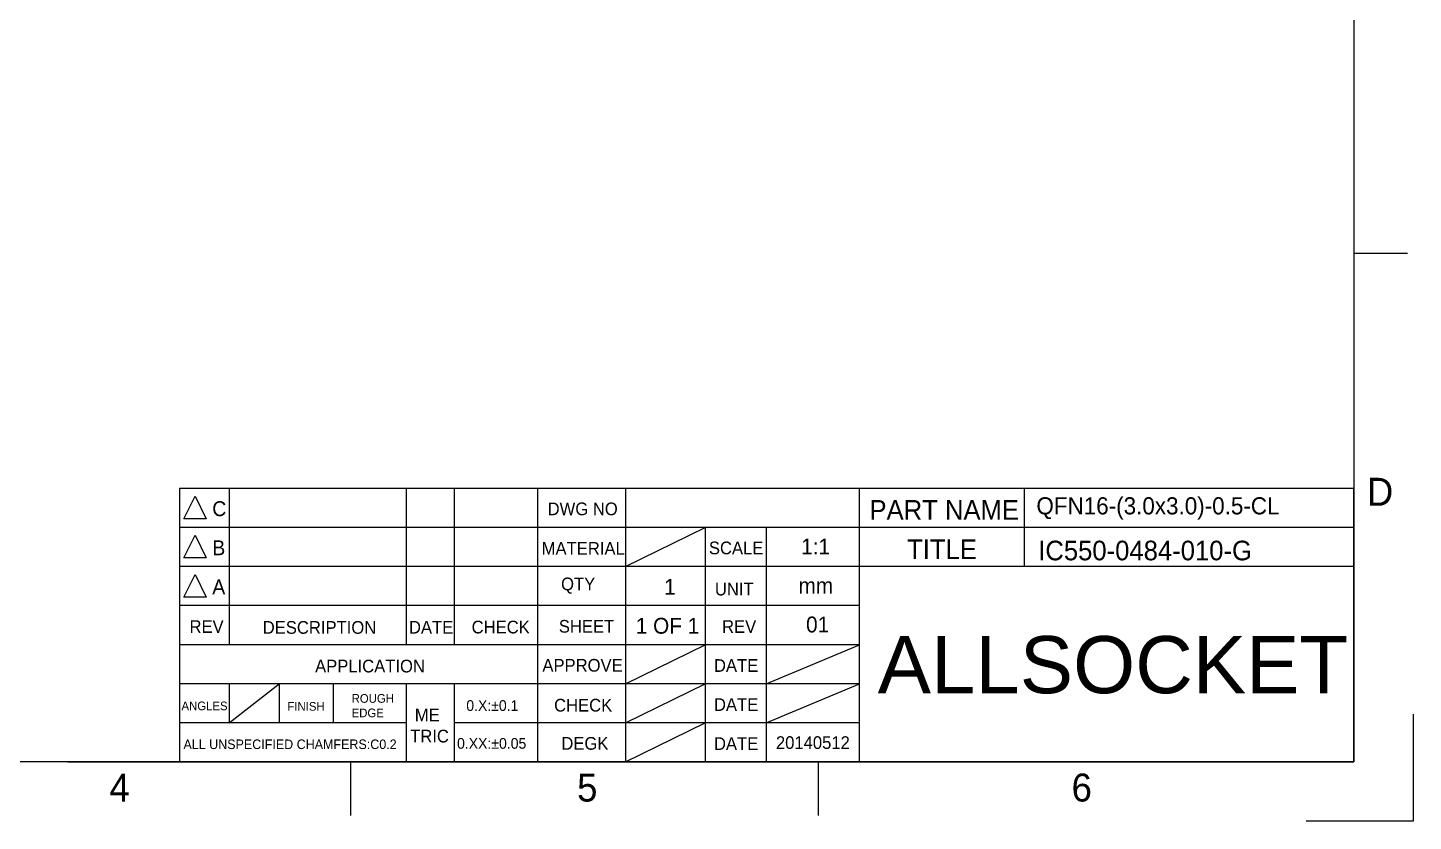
# Model space of a CAD drawing. Header units: millimetres. Extents: x 1410 to 1517, y -828 to -753.
# Drawn here: x 1468.59 to 1517.06, y -828.35 to -800.59 of the extents above; entities that cross this region are included whole.
import ezdxf

# ---------------------------------------------------------------- set-up
doc = ezdxf.new("R2010")
doc.units = ezdxf.units.MM
doc.header["$LTSCALE"] = 30.734
doc.layers.get('0').update_dxf_attribs({"linetype": 'CONTINUOUS'})
doc.layers.add('DIM', color=3, linetype='CONTINUOUS')
doc.layers.add('TuKuang', color=7, linetype='CONTINUOUS')
doc.styles.add('1', font='romans.shx', dxfattribs={"height": 2.5})
doc.styles.add('2', font='romans.shx', dxfattribs={"bigfont": 'bigfont.shx'})
doc.styles.add('GB', font='', dxfattribs={"height": 4})
doc.styles.add('ROMANS', font='romans.shx')
doc.styles.get('GB').set_extended_font_data('KaiTi_GB2312')

# ---------------------------------------------------------------- blocks, each defined once
blk = doc.blocks.new('asdf456')
at = {"layer": 'TuKuang', "color": 8}
for p, q in [((1548.39, 152.964), (1548.39, 15.774)), ((1548.39, 50.071), (1552, 50.071)), ((1548.39, 15.774), (1350.046, 15.774)), ((1480.748, 15.774), (1480.748, 12.163)), ((1512.277, 15.774), (1512.277, 12.163))]:
    blk.add_line(p, q, dxfattribs=at)
blk.add_lwpolyline([(1552.39, 18.994), (1552.39, 11.774), (1545.169, 11.774)], dxfattribs=at)
at = {"color": 8, "char_height": 1.88441, "attachment_point": 1, "style": '1'}
for s, insert, width in [('{\\f@Gulim|b0|i0|c134|p34;D}', (1549.26, 34.929), 9.04157), ('{\\f@Gulim|b0|i0|c134|p34;4}', (1464.486, 14.989), 8.30081), ('{\\f@Gulim|b0|i0|c134|p34;5}', (1496.016, 14.989), 8.30081), ('{\\f@Gulim|b0|i0|c134|p34;6}', (1529.351, 14.989), 8.30081)]:
    blk.add_mtext(s, dxfattribs=dict(at, insert=insert, width=width))

msp = doc.modelspace()

# ---------------------------------------------------------------- linework, layer by layer
at = {"color": 8}
for p, q in [((1475.639, -816.702), (1475.639, -822.172)), ((1481.827, -816.702), (1481.827, -822.172)), ((1483.505, -816.702), (1483.505, -822.172)), ((1486.419, -816.702), (1486.419, -826.274)), ((1489.502, -816.702), (1489.502, -826.274)), ((1497.689, -826.274), (1497.689, -816.702)), ((1503.451, -816.702), (1503.451, -819.437)), ((1514.989, -818.07), (1473.897, -818.07)), ((1489.502, -819.437), (1492.291, -818.07)), ((1492.291, -818.07), (1492.291, -826.274)), ((1494.429, -818.07), (1494.429, -826.274)), ((1486.419, -819.437), (1473.897, -819.437)), ((1514.989, -819.437), (1486.419, -819.437)), ((1497.689, -820.804), (1473.897, -820.804)), ((1497.689, -822.172), (1473.897, -822.172)), ((1489.502, -823.539), (1492.291, -822.172)), ((1494.429, -823.539), (1497.689, -822.172)), ((1497.689, -823.539), (1473.897, -823.539)), ((1475.639, -823.539), (1475.639, -824.906)), ((1475.639, -824.906), (1477.391, -823.539)), ((1477.391, -823.539), (1477.391, -824.906)), ((1479.275, -823.539), (1479.275, -824.906)), ((1481.827, -823.539), (1481.827, -826.274)), ((1483.505, -823.539), (1483.505, -826.274)), ((1489.502, -824.906), (1492.291, -823.539)), ((1494.429, -824.906), (1497.689, -823.539)), ((1481.827, -824.906), (1473.897, -824.906)), ((1497.689, -824.906), (1483.505, -824.906)), ((1489.502, -826.274), (1492.291, -824.906))]:
    msp.add_line(p, q, dxfattribs=at)
at = {"color": 8, "lineweight": 25, "ltscale": 10}
for p, q in [((1474.046, -817.763), (1474.441, -816.975)), ((1474.441, -816.975), (1474.835, -817.763)), ((1474.046, -819.13), (1474.441, -818.342)), ((1474.441, -818.342), (1474.835, -819.13)), ((1474.046, -820.503), (1474.441, -819.714)), ((1474.441, -819.714), (1474.835, -820.503))]:
    msp.add_line(p, q, dxfattribs=at)
at = {"color": 8}
msp.add_lwpolyline([(1514.989, -826.274), (1514.989, -816.702), (1473.897, -816.702), (1473.897, -826.274)], close=True, dxfattribs=at)
at = {"color": 8, "lineweight": 25, "ltscale": 10}
for points in [[(1474.835, -817.763), (1474.046, -817.763)], [(1474.835, -819.13), (1474.046, -819.13)], [(1474.835, -820.503), (1474.046, -820.503)]]:
    msp.add_lwpolyline(points, dxfattribs=at)
at = {"layer": 'TuKuang', "color": 8}
msp.add_lwpolyline([(1469.992, -826.274), (1514.268, -826.274)], dxfattribs=at)

# ---------------------------------------------------------------- block references
at = {"xscale": 0.518942464007705, "yscale": 0.518942464007705, "zscale": 0.518942464007705}
msp.add_blockref('asdf456', (711.463, -834.459), dxfattribs=at)

# ---------------------------------------------------------------- texts
at = {"color": 8, "lineweight": 25, "ltscale": 10, "char_height": 0.52053, "width": 0.67136, "attachment_point": 1, "style": '2'}
for s, insert in [('{\\f@Gulim|b0|i0|c134|p34;C}', (1475.045, -817.153)), ('{\\f@Gulim|b0|i0|c134|p34;B}', (1475.045, -818.521)), ('{\\f@Gulim|b0|i0|c134|p34;A}', (1475.045, -819.888))]:
    msp.add_mtext(s, dxfattribs=dict(at, insert=insert))
at = {"color": 0, "linetype": 'ByBlock', "insert": (1498.327, -821.87), "char_height": 2, "attachment_point": 1, "style": 'ROMANS'}
msp.add_mtext_dynamic_manual_height_columns('{\\fSansSerif|b0|i0|c2|p2;ALLSOCKET}', width=14.96325, gutter_width=2.25, heights=[0], dxfattribs=at)
at = {"layer": 'DIM', "color": 8, "linetype": 'ByBlock', "lineweight": 25, "attachment_point": 7, "style": 'GB'}
for s, insert, char_height, width in [('{\\f@Gulim|b0|i0|c134|p34;DWG NO}', (1486.778, -817.648), 0.44422, 3.71193), ('{\\f@Gulim|b0|i0|c134|p34;PART NAME}', (1498.038, -817.798), 0.68553, 5.51269), ('{\\f@Gulim|b0|i0|c134|p34;QFN16-(3.0x3.0)-0.5-CL}', (1503.878, -817.794), 0.6, 3.05386), ('{\\f@Gulim|b0|i0|c134|p34;MATERIAL}', (1486.57, -819.025), 0.44422, 1.55685), ('{\\f@Gulim|b0|i0|c134|p34;SCALE}', (1492.42, -819.015), 0.44422, 1.55685), ('{\\f@Gulim|b0|i0|c134|p34;1:1}', (1495.649, -819.015), 0.55528, 1.33831), ('{\\f@Gulim|b0|i0|c134|p34;TITLE}', (1499.355, -819.174), 0.68553, 3.05386), ('{\\f@Gulim|b0|i0|c134|p34;IC550-0484-010-G}', (1503.942, -819.229), 0.68553, 3.05386), ('{\\f@Gulim|b0|i0|c134|p34;  QTY}', (1486.926, -820.39), 0.44422, 1.55685), ('{\\f@Gulim|b0|i0|c134|p34;1}', (1490.855, -820.427), 0.55528, 0.96925), ('{\\f@Gulim|b0|i0|c134|p34;UNIT}', (1492.63, -820.455), 0.44422, 1.55685), ('{\\f@Gulim|b0|i0|c134|p34;mm}', (1495.556, -820.383), 0.55528, 1.33831), ('{\\f@Gulim|b0|i0|c134|p34;01}', (1495.82, -821.75), 0.55528, 1.33831), ('{\\f@Gulim|b0|i0|c134|p34;REV}', (1474.248, -821.759), 0.44422, 1.55685), ('{\\f@Gulim|b0|i0|c134|p34;DESCRIPTION}', (1476.811, -821.796), 0.44422, 1.55685), ('{\\f@Gulim|b0|i0|c134|p34;DATE}', (1481.926, -821.783), 0.44422, 1.55685), ('{\\f@Gulim|b0|i0|c134|p34;CHECK}', (1484.119, -821.783), 0.44422, 1.55685), ('{\\f@Gulim|b0|i0|c134|p34;SHEET}', (1487.17, -821.757), 0.44422, 1.55685), ('{\\f@Gulim|b0|i0|c134|p34;1 OF 1}', (1489.862, -821.795), 0.55528, 2.60519), ('{\\f@Gulim|b0|i0|c134|p34;REV}', (1492.881, -821.759), 0.44422, 1.55685), ('{\\f@Gulim|b0|i0|c134|p34;APPLICATION}', (1478.643, -823.148), 0.44422, 1.55685), ('{\\f@Gulim|b0|i0|c134|p34;APPROVE}', (1486.595, -823.121), 0.44422, 1.55685), ('{\\f@Gulim|b0|i0|c134|p34;DATE}', (1492.597, -823.121), 0.44422, 1.55685), ('{\\f@Gulim|b0|i0|c134|p34;ROUGH \\PEDGE}', (1479.921, -824.714), 0.30385, 1.22829), ('{\\f@Gulim|b0|i0|c134|p34;CHECK}', (1487.004, -824.517), 0.44422, 1.55685), ('{\\f@Gulim|b0|i0|c134|p34;DATE}', (1492.597, -824.488), 0.44422, 1.55685), ('{\\f@Gulim|b0|i0|c134|p34; ME\\PTRIC}', (1481.969, -825.598), 0.44422, 1.55685), ('{\\f@Gulim|b0|i0|c134|p34;0.X:%%P0.1}', (1483.932, -824.493), 0.37481, 2.52294), ('{\\f@Gulim|b0|i0|c134|p34;0.XX:%%P0.05}', (1483.609, -825.817), 0.37481, 2.81226), ('{\\f@Gulim|b0|i0|c134|p34;DEGK}', (1487.258, -825.852), 0.44422, 1.55685), ('{\\f@Gulim|b0|i0|c134|p34;DATE}', (1492.597, -825.855), 0.44422, 1.55685), ('{\\f@Gulim|b0|i0|c134|p34;20140512}', (1494.765, -825.825), 0.44422, 1.28893)]:
    msp.add_mtext(s, dxfattribs=dict(at, insert=insert, char_height=char_height, width=width))
at = {"layer": 'DIM', "color": 8, "linetype": 'ByBlock', "lineweight": 9, "attachment_point": 7, "style": 'GB'}
for s, insert, char_height, width in [('{\\f@Gulim|b0|i0|c134|p34;ANGLES}', (1473.968, -824.469), 0.30385, 1.647), ('{\\f@Gulim|b0|i0|c134|p34;FINISH}', (1477.674, -824.486), 0.30385, 1.42111), ('{\\f@Gulim|b0|i0|c134|p34;\\C8;ALL UNSPECIFIED CHAMFERS:C0.2}', (1474.037, -825.827), 0.33423, 7.928)]:
    msp.add_mtext(s, dxfattribs=dict(at, insert=insert, char_height=char_height, width=width))

doc.saveas('drawing.dxf')
